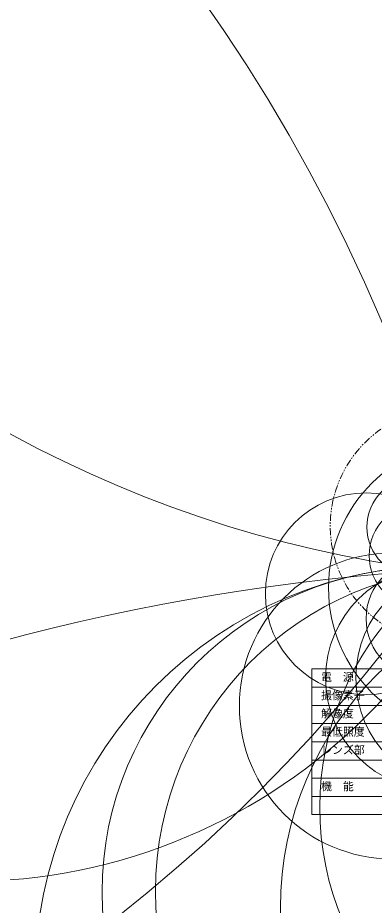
# Model space of a CAD drawing. Units: millimetres, scale not verified. Extents: x -944 to 619, y -1204 to 694.
# Drawn here: x -143.6 to -45.6, y -81.4 to 162.4 of the extents above; entities that cross this region are included whole.
import ezdxf
from ezdxf.enums import TextEntityAlignment as Align

# ---------------------------------------------------------------- set-up
doc = ezdxf.new("R2010")
doc.units = ezdxf.units.MM
doc.header["$LTSCALE"] = 0.125
doc.linetypes.add('USER3', pattern=[31.75, 15.875, -3.175, 3.175, -3.175, 3.175, -3.175])
for name, color, linetype, lineweight in [('0-0_0', 1, 'USER3', 18), ('0-2_WAKU', 1, 'Continuous', 18), ('0-5_GAIKEI', 1, 'Continuous', 18)]:
    doc.layers.add(name, color=color, linetype=linetype, lineweight=lineweight)
doc.layers.add('0-1_MOJI1', color=7, linetype='Continuous')
doc.styles.add('ＭＳ ゴシック', font='')
doc.styles.get('ＭＳ ゴシック').set_extended_font_data('MS Gothic')

msp = doc.modelspace()

# ---------------------------------------------------------------- linework, layer by layer
at = {"layer": '0-0_0'}
msp.add_circle((-25.3569, 22.7344), 32.3824, dxfattribs=at)
at = {"layer": '0-2_WAKU', "color": 4}
for p, q in [((-62.763, -16.4967), (-62.763, -56.4967)), ((62.237, -16.4967), (-62.763, -16.4967)), ((-62.763, -56.4967), (62.237, -56.4967))]:
    msp.add_line(p, q, dxfattribs=at)
at = {"layer": '0-2_WAKU'}
for p, q in [((62.237, -21.4967), (-62.763, -21.4967)), ((-62.763, -26.4967), (62.237, -26.4967)), ((-62.763, -31.4967), (62.237, -31.4967)), ((-62.763, -36.4967), (62.237, -36.4967)), ((-62.763, -41.4967), (62.237, -41.4967)), ((-62.763, -46.4967), (62.237, -46.4967)), ((-62.763, -51.4967), (62.237, -51.4967))]:
    msp.add_line(p, q, dxfattribs=at)
at = {"layer": '0-5_GAIKEI'}
for centre, radius in [((-385.3387, 258.3958), 435.9395), ((12.0647, 337.5754), 329.626), ((-475.5269, -103.0782), 468.57), ((-157.9352, 81.1549), 156.056), ((-17.476, 5.7775), 40.7261), ((-47.8528, 4.1655), 27.7003), ((-32.6606, 14.6583), 14.3812), ((-40.7198, -26.6524), 41.9876), ((-31.4453, -2.6675), 16.4515), ((10.9185, -595.991), 608.0692), ((-25.56, -101.1575), 113.223), ((-31.2339, -77.8286), 89.1948), ((-16.8494, -77.5131), 88.8787), ((-28.1748, -19.0364), 30.8391), ((-19.9794, -18.94), 30.7267), ((19.359, -82.1608), 90.7681)]:
    msp.add_circle(centre, radius, dxfattribs=at)
at = {"layer": '0-5_GAIKEI', "color": 7}
for centre, radius in [((-34.0152, 22.4754), 13.6468), ((19.471, -54.4728), 80.0807)]:
    msp.add_circle(centre, radius, dxfattribs=at)

# ---------------------------------------------------------------- texts
at = {"layer": '0-1_MOJI1', "style": 'ＭＳ ゴシック'}
for s, p in [('電\u3000源', (-60.263, -20.4967)), ('撮像素子', (-60.263, -25.4967)), ('解像度', (-60.263, -30.4967)), ('最低照度', (-60.263, -35.4967)), ('レンズ部', (-60.263, -40.4967)), ('機\u3000能', (-60.263, -50.4967))]:
    msp.add_text(s, height=2.199, dxfattribs=at).set_placement(p, align=Align.BOTTOM_LEFT)

doc.saveas('drawing.dxf')
